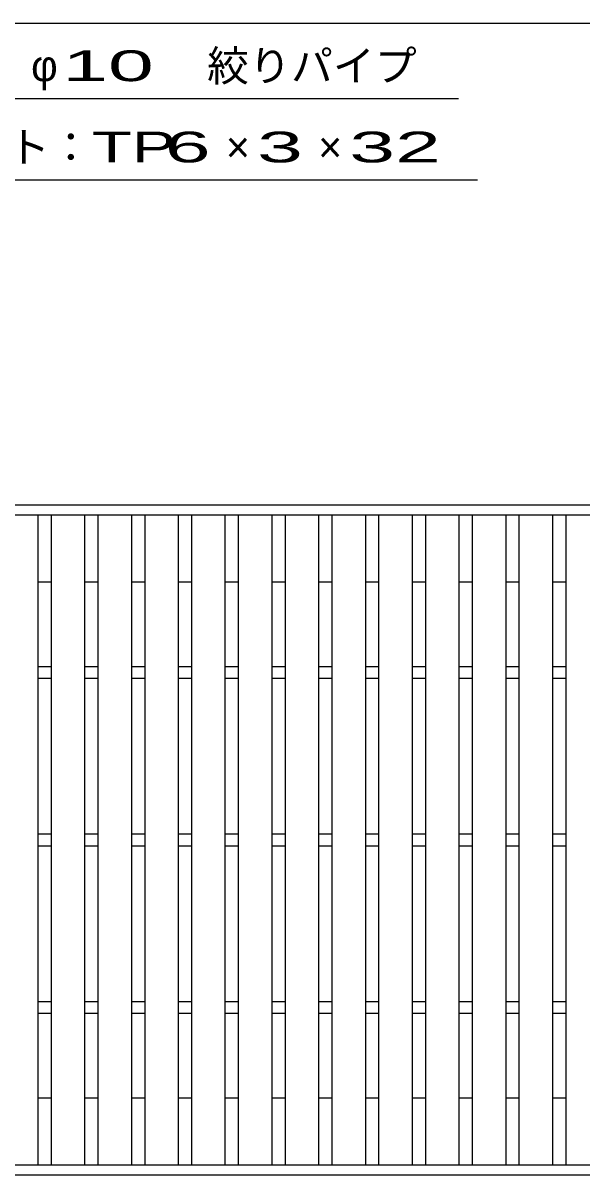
# Model space of a CAD drawing. Units: millimetres, scale not verified. Extents: x -1820 to 1731, y -1282 to 1054.
# Drawn here: x -990 to -656, y -42 to 646 of the extents above; entities that cross this region are included whole.
import ezdxf
from ezdxf.enums import TextEntityAlignment as Align

# ---------------------------------------------------------------- set-up
doc = ezdxf.new("R2010")
doc.units = ezdxf.units.MM
doc.header["$LTSCALE"] = 10
doc.layers.add('16', color=3, linetype='Continuous', lineweight=25)
doc.layers.add('22', color=2, linetype='Continuous', lineweight=25)
doc.styles.add('ベクトル', font='')
doc.styles.get('ベクトル').set_extended_font_data('ベクトル')

msp = doc.modelspace()

# ---------------------------------------------------------------- linework, layer by layer
at = {"layer": '16'}
for p, q in [((-1419, 358.5), (-423, 358.5)), ((-1419, 352.5), (-423, 352.5)), ((-1000.5, 352.5), (-980.5, 352.5)), ((-980.5, -35.5), (-980.5, 352.5)), ((-972.6, -35.5), (-972.6, 352.5)), ((-972.6, 352.5), (-952.6, 352.5)), ((-952.6, -35.5), (-952.6, 352.5)), ((-944.7, -35.5), (-944.7, 352.5)), ((-944.7, 352.5), (-924.7, 352.5)), ((-924.7, -35.5), (-924.7, 352.5)), ((-916.8, -35.5), (-916.8, 352.5)), ((-916.8, 352.5), (-896.8, 352.5)), ((-896.8, -35.5), (-896.8, 352.5)), ((-888.9, -35.5), (-888.9, 352.5)), ((-888.9, 352.5), (-868.9, 352.5)), ((-868.9, -35.5), (-868.9, 352.5)), ((-861, -35.5), (-861, 352.5)), ((-861, 352.5), (-841, 352.5)), ((-841, -35.5), (-841, 352.5)), ((-833.1, -35.5), (-833.1, 352.5)), ((-833.1, 352.5), (-813.1, 352.5)), ((-813.1, -35.5), (-813.1, 352.5)), ((-805.2, -35.5), (-805.2, 352.5)), ((-805.2, 352.5), (-785.2, 352.5)), ((-785.2, -35.5), (-785.2, 352.5)), ((-777.3, -35.5), (-777.3, 352.5)), ((-777.3, 352.5), (-757.3, 352.5)), ((-757.3, -35.5), (-757.3, 352.5)), ((-749.4, -35.5), (-749.4, 352.5)), ((-749.4, 352.5), (-729.4, 352.5)), ((-729.4, -35.5), (-729.4, 352.5)), ((-721.5, -35.5), (-721.5, 352.5)), ((-721.5, 352.5), (-701.5, 352.5)), ((-701.5, -35.5), (-701.5, 352.5)), ((-693.6, -35.5), (-693.6, 352.5)), ((-693.6, 352.5), (-673.6, 352.5)), ((-673.6, -35.5), (-673.6, 352.5)), ((-665.7, -35.5), (-665.7, 352.5)), ((-665.7, 352.5), (-645.7, 352.5)), ((-980.5, 312.5), (-972.6, 312.5)), ((-952.6, 312.5), (-944.7, 312.5)), ((-924.7, 312.5), (-916.8, 312.5)), ((-896.8, 312.5), (-888.9, 312.5)), ((-868.9, 312.5), (-861, 312.5)), ((-841, 312.5), (-833.1, 312.5)), ((-813.1, 312.5), (-805.2, 312.5)), ((-785.2, 312.5), (-777.3, 312.5)), ((-757.3, 312.5), (-749.4, 312.5)), ((-729.4, 312.5), (-721.5, 312.5)), ((-701.5, 312.5), (-693.6, 312.5)), ((-673.6, 312.5), (-665.7, 312.5)), ((-980.5, 262), (-972.6, 262)), ((-952.6, 262), (-944.7, 262)), ((-924.7, 262), (-916.8, 262)), ((-896.8, 262), (-888.9, 262)), ((-868.9, 262), (-861, 262)), ((-841, 262), (-833.1, 262)), ((-813.1, 262), (-805.2, 262)), ((-785.2, 262), (-777.3, 262)), ((-757.3, 262), (-749.4, 262)), ((-729.4, 262), (-721.5, 262)), ((-701.5, 262), (-693.6, 262)), ((-673.6, 262), (-665.7, 262)), ((-980.5, 255), (-972.6, 255)), ((-952.6, 255), (-944.7, 255)), ((-924.7, 255), (-916.8, 255)), ((-896.8, 255), (-888.9, 255)), ((-868.9, 255), (-861, 255)), ((-841, 255), (-833.1, 255)), ((-813.1, 255), (-805.2, 255)), ((-785.2, 255), (-777.3, 255)), ((-757.3, 255), (-749.4, 255)), ((-729.4, 255), (-721.5, 255)), ((-701.5, 255), (-693.6, 255)), ((-673.6, 255), (-665.7, 255)), ((-980.5, 162), (-972.6, 162)), ((-952.6, 162), (-944.7, 162)), ((-924.7, 162), (-916.8, 162)), ((-896.8, 162), (-888.9, 162)), ((-868.9, 162), (-861, 162)), ((-841, 162), (-833.1, 162)), ((-813.1, 162), (-805.2, 162)), ((-785.2, 162), (-777.3, 162)), ((-757.3, 162), (-749.4, 162)), ((-729.4, 162), (-721.5, 162)), ((-701.5, 162), (-693.6, 162)), ((-673.6, 162), (-665.7, 162)), ((-980.5, 155), (-972.6, 155)), ((-952.6, 155), (-944.7, 155)), ((-924.7, 155), (-916.8, 155)), ((-896.8, 155), (-888.9, 155)), ((-868.9, 155), (-861, 155)), ((-841, 155), (-833.1, 155)), ((-813.1, 155), (-805.2, 155)), ((-785.2, 155), (-777.3, 155)), ((-757.3, 155), (-749.4, 155)), ((-729.4, 155), (-721.5, 155)), ((-701.5, 155), (-693.6, 155)), ((-673.6, 155), (-665.7, 155)), ((-980.5, 62), (-972.6, 62)), ((-952.6, 62), (-944.7, 62)), ((-924.7, 62), (-916.8, 62)), ((-896.8, 62), (-888.9, 62)), ((-868.9, 62), (-861, 62)), ((-841, 62), (-833.1, 62)), ((-813.1, 62), (-805.2, 62)), ((-785.2, 62), (-777.3, 62)), ((-757.3, 62), (-749.4, 62)), ((-729.4, 62), (-721.5, 62)), ((-701.5, 62), (-693.6, 62)), ((-673.6, 62), (-665.7, 62)), ((-980.5, 55), (-972.6, 55)), ((-952.6, 55), (-944.7, 55)), ((-924.7, 55), (-916.8, 55)), ((-896.8, 55), (-888.9, 55)), ((-868.9, 55), (-861, 55)), ((-841, 55), (-833.1, 55)), ((-813.1, 55), (-805.2, 55)), ((-785.2, 55), (-777.3, 55)), ((-757.3, 55), (-749.4, 55)), ((-729.4, 55), (-721.5, 55)), ((-701.5, 55), (-693.6, 55)), ((-673.6, 55), (-665.7, 55)), ((-980.5, 4.5), (-972.6, 4.5)), ((-952.6, 4.5), (-944.7, 4.5)), ((-924.7, 4.5), (-916.8, 4.5)), ((-896.8, 4.5), (-888.9, 4.5)), ((-868.9, 4.5), (-861, 4.5)), ((-841, 4.5), (-833.1, 4.5)), ((-813.1, 4.5), (-805.2, 4.5)), ((-785.2, 4.5), (-777.3, 4.5)), ((-757.3, 4.5), (-749.4, 4.5)), ((-729.4, 4.5), (-721.5, 4.5)), ((-701.5, 4.5), (-693.6, 4.5)), ((-673.6, 4.5), (-665.7, 4.5)), ((-1419, -35.5), (-423, -35.5)), ((-1000.5, -35.5), (-980.5, -35.5)), ((-972.6, -35.5), (-952.6, -35.5)), ((-944.7, -35.5), (-924.7, -35.5)), ((-916.8, -35.5), (-896.8, -35.5)), ((-888.9, -35.5), (-868.9, -35.5)), ((-861, -35.5), (-841, -35.5)), ((-833.1, -35.5), (-813.1, -35.5)), ((-805.2, -35.5), (-785.2, -35.5)), ((-777.3, -35.5), (-757.3, -35.5)), ((-749.4, -35.5), (-729.4, -35.5)), ((-721.5, -35.5), (-701.5, -35.5)), ((-693.6, -35.5), (-673.6, -35.5)), ((-665.7, -35.5), (-645.7, -35.5)), ((-1419, -41.5), (-423, -41.5))]:
    msp.add_line(p, q, dxfattribs=at)
at = {"layer": '22', "color": 4}
for p, q in [((-1182, 646), (-642, 646)), ((-1169.75, 601), (-729.75, 601)), ((-1158.55, 552.5), (-718.55, 552.5))]:
    msp.add_line(p, q, dxfattribs=at)

# ---------------------------------------------------------------- texts
at = {"layer": '22', "style": 'ベクトル'}
for s, p in [('φ', (-984.75, 620.5)), ('絞りパイプ', (-879.75, 620.5)), ('エンドプレート：', (-1148.55, 572)), ('×', (-868.55, 572)), ('×', (-813.55, 572))]:
    msp.add_text(s, height=18.33, dxfattribs=at).set_placement(p, align=Align.MIDDLE_LEFT)
for s, width, p in [(' 10 ', 2, (-979.75, 620.5)), ('TP', 1.6, (-948.55, 572)), (' 6 ', 2, (-918.55, 572)), (' 3 ', 2, (-863.55, 572)), (' 32 ', 2, (-808.55, 572))]:
    msp.add_text(s, height=18.33, dxfattribs=dict(at, width=width)).set_placement(p, align=Align.MIDDLE_LEFT)

doc.saveas('drawing.dxf')
